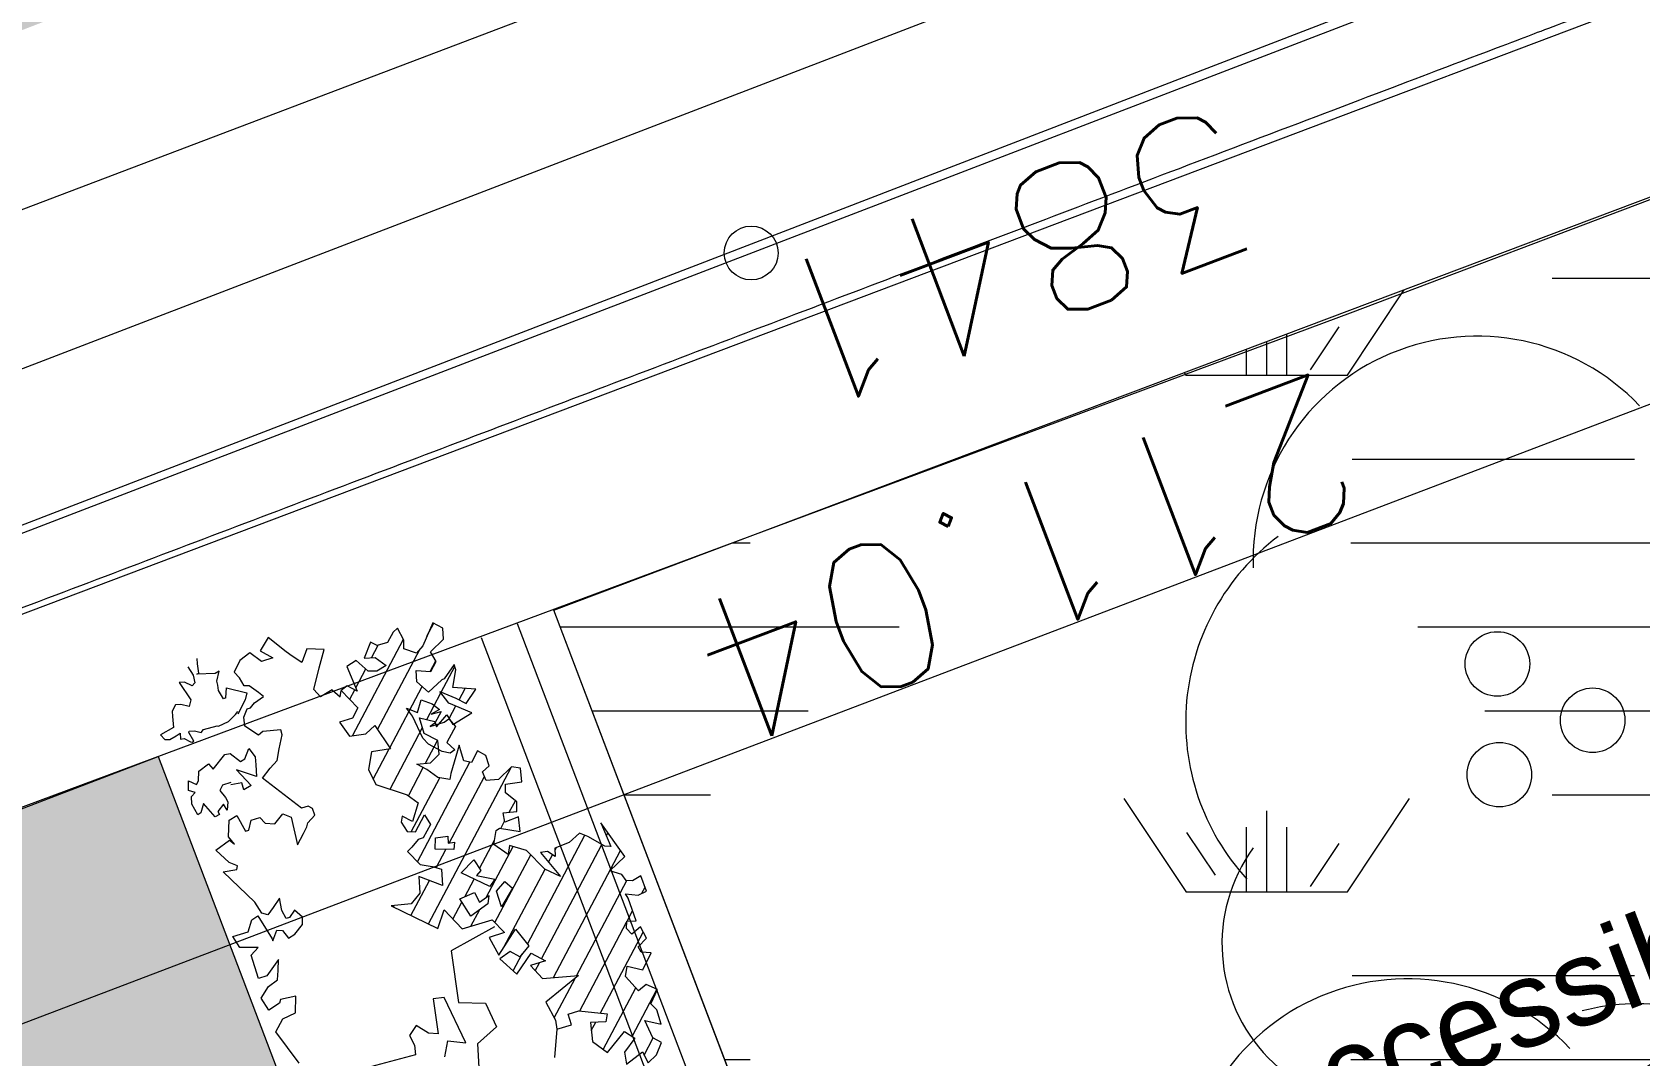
# Model space of a CAD drawing. Header units: metres. Extents: x 1838950 to 1842843, y 5171318 to 5174224.
# Drawn here: x 1841105.363 to 1841109.098, y 5171594.151 to 5171596.529 of the extents above; entities that cross this region are included whole.
import ezdxf

# ---------------------------------------------------------------- set-up
doc = ezdxf.new("R2010")
doc.units = ezdxf.units.M
doc.header["$LTSCALE"] = 0.0254
doc.header["$PDMODE"] = 1
doc.header["$PDSIZE"] = -2
doc.layers.get('0').update_dxf_attribs({"lineweight": 18})
for name, color, linetype, lineweight, true_color in [('CAB_SSL', 7, 'Continuous', 18, 0x800000), ('EDF_SSL', 1, 'Continuous', 18, 0xff0000), ('GAZ_SSL', 7, 'Continuous', 18, 0xff6600), ('SA - arbuste', 7, 'Continuous', 18, 0x008000), ('SA - couvre sol 3', 7, 'Continuous', 18, 0x99cc00), ('SA - gazon', 7, 'Continuous', 18, 0xccffcc), ('SA - haie séparative', 7, 'Continuous', 18, 0x008000), ('SA - Limite terrain', 1, 'Continuous', 18, 0xff0000), ('SA - trame couvre sol 3', 7, 'Continuous', 18, 0xff6600), ('SA - trame gazon', 4, 'Continuous', 18, 0x00ffff)]:
    doc.layers.add(name, color=color, linetype=linetype, lineweight=lineweight, true_color=true_color)
for name, color, linetype, lineweight in [('Fond topo - CLO_LEG', 8, 'Continuous', 18), ('Fond topo - CLO_MUR', 8, 'Continuous', 18), ('Fond topo - N', 8, 'Continuous', 15), ('Fond topo - P', 8, 'Continuous', 50), ('Fond topo - VOI_NOM', 8, 'Continuous', 18), ('Fond topo - Z_500', 8, 'Continuous', 9), ('Général', 7, 'Continuous', 5), ('SA - Bâtiment AB', 7, 'Continuous', 18)]:
    doc.layers.add(name, color=color, linetype=linetype, lineweight=lineweight)
doc.styles.add('Arial', font='arial.ttf')
doc.styles.add('Simplex', font='simplex_.ttf')

# ---------------------------------------------------------------- blocks, each defined once
blk = doc.blocks.new('CLOLEG-4')
blk.add_circle((0, 0), 0.0625)
blk = doc.blocks.new('PTOPO-4')
at = {"color": 7, "linetype": 'Continuous', "lineweight": 5, "transparency": 33554687}
blk.add_point((0, 0), dxfattribs=at)
at = {"layer": 'Général', "color": 0, "flags": 1}
for tag in ['MAT', 'ALT']:
    blk.add_attdef(tag, (0, 0), '', height=0.00018, dxfattribs=at)

msp = doc.modelspace()

# ---------------------------------------------------------------- hatches: boundary and pattern name
at = {"layer": 'SA - couvre sol 3', "linetype": 'Continuous', "lineweight": 18, "true_color": 0x99cc00}
h = msp.add_hatch(dxfattribs=at)
h.set_pattern_fill('PELOUSE6_1', color=62, style=0, pattern_type=2)
h.set_pattern_definition([(0, (1841064.8429, 5171569.3313), (0, 1.2), [0.375, -2.025]), (90, (1841064.9835, 5171569.3313), (-2.4, 1e-16), [0.15, -1.05]), (90, (1841065.0773, 5171569.3313), (-2.4, 1e-16), [0.15, -1.05]), (90, (1841065.0304, 5171569.3313), (-2.4, 1e-16), [0.1875, -1.0125]), (123.69, (1841064.93666, 5171569.33125), (-2.4, 2.4), [0.12, -4.20746]), (56.31, (1841065.12416, 5171569.33125), (8e-11, 1.2), [0.12, -4.20746]), (56.31, (1841065.2179, 5171569.33125), (8e-11, 1.2), [0.26, -4.06666]), (123.69, (1841064.8429, 5171569.33125), (-2.4, 2.4), [0.26, -4.06666]), (0, (1841065.6936, 5171569.5563), (0, 1.2), [0.444246, -1.955755]), (0, (1841065.5369, 5171569.7513), (0, 1.2), [0.8281, -1.5719]), (0, (1841065.5722, 5171569.7513), (0, 1.2), [0.430743, -1.969257]), (0, (1841065.3818, 5171569.9463), (0, 1.2), [1.1948, -1.2052]), (0, (1841065.4239, 5171569.9463), (0, 1.2), [0.294787, -2.105213]), (0, (1841065.226, 5171570.1413), (0, 1.2), [1.00461, -1.39539]), (0, (1841065.2288, 5171570.3363), (0, 1.2), [0.6557, -1.744303])])
h.paths.add_polyline_path([(1841108.4097, 5171590.3642), (1841106.5753, 5171595.1863), (1841109.1956, 5171596.1732), (1841111.0267, 5171591.3597)])
at = {"layer": 'SA - gazon', "linetype": 'Continuous', "lineweight": 0, "true_color": 0xccffcc}
msp.add_hatch(color=254, dxfattribs=at).paths.add_polyline_path([(1841101.6403, 5171593.3091), (1841105.6561, 5171594.8466), (1841106.9604, 5171591.4177), (1841103.8293, 5171590.2266), (1841103.8044, 5171590.2921), (1841102.9165, 5171589.9543)])

# ---------------------------------------------------------------- linework, layer by layer
at = {"layer": 'CAB_SSL', "flags": 128}
msp.add_lwpolyline([(1841060.9949, 5171587.6976), (1841082.4969, 5171586.5813), (1841110.7438, 5171597.4671), (1841139.3067, 5171608.3653), (1841156.5564, 5171636.0724)], dxfattribs=at)
at = {"layer": 'EDF_SSL', "color": 5, "linetype": 'Continuous', "true_color": 0x0000ff, "flags": 128}
msp.add_lwpolyline([(1841075.8194, 5171533.9513), (1841075.0876, 5171546.1061), (1841082.4969, 5171586.5813), (1841083.1151, 5171587.2074), (1841110.0056, 5171597.5401), (1841110.6261, 5171597.4218), (1841110.9561, 5171597.8625), (1841138.6555, 5171608.4059), (1841139.3067, 5171608.3653), (1841139.2779, 5171608.9774), (1841156.0273, 5171635.9531), (1841156.5564, 5171636.0724), (1841173.8373, 5171650.2827), (1841174.0536, 5171651.6533), (1841189.66, 5171663.9007), (1841190.3024, 5171663.955), (1841190.4787, 5171664.4674), (1841206.0707, 5171676.4661), (1841207.1289, 5171676.4525)], dxfattribs=at)
at = {"layer": 'Fond topo - CLO_LEG'}
msp.add_line((1841110.2403, 5171597.2475), (1841082.763, 5171586.6926), dxfattribs=at)
at = {"layer": 'Fond topo - CLO_MUR', "flags": 128}
for points in [[(1841086.724, 5171587.5028), (1841093.1789, 5171590.083), (1841098.5546, 5171592.1229), (1841104.6605, 5171594.4763), (1841108.4265, 5171595.8773), (1841116.3689, 5171598.8799), (1841132.5119, 5171605.0463)], [(1841125.8186, 5171602.9079), (1841118.572, 5171600.1773), (1841113.5409, 5171598.2729), (1841103.7609, 5171594.581), (1841095.3113, 5171591.3455), (1841086.5766, 5171587.8949)]]:
    msp.add_lwpolyline(points, dxfattribs=at)
at = {"layer": 'GAZ_SSL', "linetype": 'Continuous', "flags": 128}
msp.add_lwpolyline([(1841065.0239, 5171580.8175), (1841138.1374, 5171608.564), (1841159.3502, 5171616.1453), (1841159.9143, 5171616.4091), (1841160.1452, 5171622.136), (1841159.1021, 5171639.5428), (1841164.1527, 5171643.4406), (1841164.469, 5171645.228), (1841200.8391, 5171674.0736), (1841202.6029, 5171674.3302), (1841210.1066, 5171680.1959), (1841214.8364, 5171683.783), (1841216.9159, 5171683.6457), (1841221.9617, 5171674.9673), (1841234.0937, 5171656.3456), (1841238.8694, 5171656.6192), (1841240.5856, 5171654.2065), (1841247.1296, 5171658.6682), (1841254.3006, 5171661.4733)], dxfattribs=at)
at = {"layer": 'SA - arbuste', "color": 18, "true_color": 0x4c0000}
for centre in [(1841108.7676, 5171595.0614), (1841108.9888, 5171594.9306), (1841108.7721, 5171594.8042)]:
    msp.add_circle(centre, 0.075, dxfattribs=at)
at = {"layer": 'SA - arbuste'}
for centre, radius, start, end in [((1841108.7207, 5171595.3018), 0.5209, 43.6285, 181.8458), ((1841108.5831, 5171594.9266), 0.5398, 127.0485, 222.5557), ((1841108.7469, 5171594.7032), 0.6841, 261.7613, 1.4674), ((1841108.5067, 5171594.4111), 0.3791, 143.9933, 304.4757), ((1841108.5588, 5171593.8091), 0.5209, 43.6285, 181.8458), ((1841109.0897, 5171593.8006), 0.4716, 353.7079, 105.3583)]:
    msp.add_arc(centre, radius, start, end, dxfattribs=at)
at = {"layer": 'SA - Bâtiment AB'}
for p, q in [((1841108.5875, 5171589.8969), (1841106.5753, 5171595.1863)), ((1841108.4192, 5171589.8329), (1841106.407, 5171595.1224))]:
    msp.add_line(p, q, dxfattribs=at)
at = {"layer": 'SA - Bâtiment AB', "lineweight": 9}
msp.add_line((1841108.5033, 5171589.8649), (1841106.4912, 5171595.1544), dxfattribs=at)
at = {"layer": 'SA - Bâtiment AB', "linetype": 'Continuous', "lineweight": 9, "flags": 128}
msp.add_lwpolyline([(1841151.843, 5171606.3516), (1841149.9938, 5171611.2128), (1841086.8166, 5171587.1796)], dxfattribs=at)
at = {"layer": 'SA - haie séparative'}
for p, q in [((1841106.2805, 5171595.1262), (1841106.2962, 5171595.1558)), ((1841106.2805, 5171595.1262), (1841106.2962, 5171595.1558)), ((1841105.9113, 5171595.1228), (1841105.8927, 5171595.0916)), ((1841105.9536, 5171595.0897), (1841105.9113, 5171595.1228)), ((1841106.1073, 5171594.8947), (1841106.2258, 5171595.1191)), ((1841106.1073, 5171594.8947), (1841106.2258, 5171595.1191)), ((1841106.152, 5171595.0758), (1841106.1673, 5171595.1048)), ((1841106.152, 5171595.0758), (1841106.1673, 5171595.1048)), ((1841105.7474, 5171595.0614), (1841105.7468, 5171595.0737)), ((1841105.7504, 5171595.0402), (1841105.7474, 5171595.0614)), ((1841105.8458, 5171595.0696), (1841105.8326, 5171595.042)), ((1841105.8687, 5171595.087), (1841105.8458, 5171595.0696)), ((1841105.8964, 5171595.0673), (1841105.8687, 5171595.087)), ((1841105.8927, 5171595.0916), (1841105.9222, 5171595.0753)), ((1841105.9222, 5171595.0753), (1841105.8964, 5171595.0673)), ((1841105.9671, 5171595.0797), (1841105.9536, 5171595.0897)), ((1841105.9895, 5171595.065), (1841105.9671, 5171595.0797)), ((1841106.0014, 5171595.0969), (1841105.9895, 5171595.065)), ((1841106.0415, 5171595.0951), (1841106.0014, 5171595.0969)), ((1841106.0303, 5171595.0521), (1841106.0415, 5171595.0951)), ((1841106.1657, 5171594.9088), (1841106.2647, 5171595.0963)), ((1841106.1657, 5171594.9088), (1841106.2647, 5171595.0963)), ((1841106.2878, 5171595.0436), (1841106.301, 5171595.0685)), ((1841106.2878, 5171595.0436), (1841106.301, 5171595.0685)), ((1841105.7253, 5171595.055), (1841105.7371, 5171595.0353)), ((1841105.7371, 5171595.0353), (1841105.7409, 5171595.0175)), ((1841105.746, 5171595.0376), (1841105.7504, 5171595.0402)), ((1841105.7882, 5171595.039), (1841105.746, 5171595.0376)), ((1841105.798, 5171595.0449), (1841105.7882, 5171595.039)), ((1841105.7921, 5171595.0213), (1841105.798, 5171595.0449)), ((1841105.8451, 5171595.0289), (1841105.8326, 5171595.042)), ((1841105.8555, 5171595.0104), (1841105.8451, 5171595.0289)), ((1841106.0175, 5171595.0019), (1841106.0303, 5171595.0521)), ((1841106.1152, 5171595.0061), (1841106.1382, 5171595.0497)), ((1841106.1152, 5171595.0061), (1841106.1382, 5171595.0497)), ((1841106.3135, 5171594.9958), (1841106.345, 5171595.0555)), ((1841106.3135, 5171594.9958), (1841106.345, 5171595.0555)), ((1841105.7171, 5171595.0189), (1841105.7049, 5171595.0183)), ((1841105.7049, 5171595.0183), (1841105.7318, 5171594.978)), ((1841105.7354, 5171595.0106), (1841105.7171, 5171595.0189)), ((1841105.7409, 5171595.0175), (1841105.7354, 5171595.0106)), ((1841105.7944, 5171595.0123), (1841105.7921, 5171595.0213)), ((1841105.7959, 5171594.9999), (1841105.7944, 5171595.0123)), ((1841105.8076, 5171594.9802), (1841105.7959, 5171594.9999)), ((1841105.8129, 5171594.9825), (1841105.8152, 5171595.0061)), ((1841105.8152, 5171595.0061), (1841105.8623, 5171594.9942)), ((1841105.8678, 5171595.0104), (1841105.8555, 5171595.0104)), ((1841105.8623, 5171594.9942), (1841105.8583, 5171594.9784)), ((1841105.8894, 5171594.9954), (1841105.8678, 5171595.0104)), ((1841105.9009, 5171594.9857), (1841105.8894, 5171594.9954)), ((1841106.0331, 5171594.9851), (1841106.0175, 5171595.0019)), ((1841106.0602, 5171595.001), (1841106.0331, 5171594.9851)), ((1841106.0602, 5171595.001), (1841106.0792, 5171594.9852)), ((1841106.0792, 5171594.9852), (1841106.0813, 5171594.9999)), ((1841106.101, 5171594.9793), (1841106.1127, 5171595.0013)), ((1841106.101, 5171594.9793), (1841106.1127, 5171595.0013)), ((1841106.1943, 5171594.8666), (1841106.2695, 5171595.009)), ((1841106.1943, 5171594.8666), (1841106.2695, 5171595.009)), ((1841106.2799, 5171594.9322), (1841106.3126, 5171594.9942)), ((1841106.2799, 5171594.9322), (1841106.3126, 5171594.9942)), ((1841106.3553, 5171594.9784), (1841106.3692, 5171595.0047)), ((1841106.3553, 5171594.9784), (1841106.3692, 5171595.0047)), ((1841105.6964, 5171594.9666), (1841105.6889, 5171594.9518)), ((1841105.6889, 5171594.9518), (1841105.6895, 5171594.9395)), ((1841105.7086, 5171594.9672), (1841105.6964, 5171594.9666)), ((1841105.7278, 5171594.9623), (1841105.7086, 5171594.9672)), ((1841105.7318, 5171594.978), (1841105.7278, 5171594.9623)), ((1841105.8129, 5171594.9825), (1841105.8076, 5171594.9802)), ((1841105.8357, 5171594.9442), (1841105.8412, 5171594.9512)), ((1841105.8583, 5171594.9784), (1841105.8414, 5171594.9446)), ((1841105.8554, 5171594.9377), (1841105.8626, 5171594.9569)), ((1841105.8626, 5171594.9569), (1841105.8704, 5171594.9593)), ((1841105.8704, 5171594.9593), (1841105.88, 5171594.9708)), ((1841105.88, 5171594.9708), (1841105.9009, 5171594.9857)), ((1841106.2327, 5171594.9584), (1841106.2584, 5171594.9484)), ((1841106.2468, 5171594.9401), (1841106.2327, 5171594.9584)), ((1841106.2584, 5171594.9484), (1841106.2671, 5171594.9784)), ((1841106.2671, 5171594.9784), (1841106.2928, 5171594.9684)), ((1841106.3099, 5171594.9558), (1841106.2905, 5171594.9451)), ((1841106.2905, 5171594.9451), (1841106.3132, 5171594.9512)), ((1841106.2928, 5171594.9684), (1841106.3099, 5171594.9558)), ((1841106.3132, 5171594.9512), (1841106.2989, 5171594.9241)), ((1841106.3321, 5171594.9345), (1841106.3476, 5171594.9638)), ((1841106.3321, 5171594.9345), (1841106.3476, 5171594.9638)), ((1841105.6914, 5171594.914), (1841105.6618, 5171594.8964)), ((1841105.6895, 5171594.9395), (1841105.6914, 5171594.914)), ((1841105.7617, 5171594.9091), (1841105.7928, 5171594.918)), ((1841105.7928, 5171594.918), (1841105.7963, 5171594.9171)), ((1841105.7963, 5171594.9171), (1841105.8195, 5171594.9279)), ((1841105.8195, 5171594.9279), (1841105.8357, 5171594.9442)), ((1841105.8572, 5171594.9166), (1841105.8554, 5171594.9377)), ((1841105.8889, 5171594.8962), (1841105.8572, 5171594.9166)), ((1841106.1947, 5171594.7708), (1841106.2701, 5171594.9135)), ((1841106.1947, 5171594.7708), (1841106.2701, 5171594.9135)), ((1841106.2711, 5171594.8891), (1841106.2468, 5171594.9401)), ((1841106.2882, 5171594.9161), (1841106.3209, 5171594.9262)), ((1841106.2989, 5171594.9241), (1841106.2882, 5171594.9161)), ((1841106.3209, 5171594.9262), (1841106.3316, 5171594.9342)), ((1841106.3316, 5171594.9342), (1841106.3466, 5171594.9162)), ((1841106.3466, 5171594.9162), (1841106.3323, 5171594.8892)), ((1841105.6618, 5171594.8964), (1841105.6712, 5171594.8856)), ((1841105.6712, 5171594.8856), (1841105.6834, 5171594.8862)), ((1841105.6834, 5171594.8862), (1841105.6977, 5171594.8947)), ((1841105.6977, 5171594.8947), (1841105.7075, 5171594.9006)), ((1841105.7075, 5171594.9006), (1841105.7077, 5171594.8866)), ((1841105.7077, 5171594.8866), (1841105.7164, 5171594.8881)), ((1841105.7164, 5171594.8881), (1841105.7312, 5171594.8806)), ((1841105.7274, 5171594.902), (1841105.7283, 5171594.9055)), ((1841105.7391, 5171594.8823), (1841105.7274, 5171594.902)), ((1841105.7283, 5171594.9055), (1841105.7405, 5171594.9061)), ((1841105.7312, 5171594.8806), (1841105.7347, 5171594.8797)), ((1841105.7347, 5171594.8797), (1841105.7391, 5171594.8823)), ((1841105.7405, 5171594.9061), (1841105.7562, 5171594.9021)), ((1841105.7562, 5171594.9021), (1841105.7617, 5171594.9091)), ((1841105.8996, 5171594.9043), (1841105.8889, 5171594.8962)), ((1841105.9407, 5171594.9085), (1841105.8996, 5171594.9043)), ((1841105.9375, 5171594.8641), (1841105.9445, 5171594.8964)), ((1841105.9445, 5171594.8964), (1841105.9407, 5171594.9085)), ((1841106.2839, 5171594.8752), (1841106.2711, 5171594.8891)), ((1841106.2774, 5171594.8309), (1841106.3053, 5171594.8838)), ((1841106.2774, 5171594.8309), (1841106.3053, 5171594.8838)), ((1841106.3157, 5171594.8577), (1841106.2839, 5171594.8752)), ((1841106.3323, 5171594.8892), (1841106.327, 5171594.8791)), ((1841106.327, 5171594.8791), (1841106.3454, 5171594.8621)), ((1841105.7838, 5171594.8171), (1841105.8112, 5171594.8511)), ((1841105.8112, 5171594.8511), (1841105.8232, 5171594.8537)), ((1841105.8232, 5171594.8537), (1841105.8471, 5171594.8351)), ((1841105.8471, 5171594.8351), (1841105.8573, 5171594.8409)), ((1841105.8573, 5171594.8409), (1841105.8666, 5171594.8647)), ((1841105.8666, 5171594.8647), (1841105.8817, 5171594.8453)), ((1841105.8817, 5171594.8453), (1841105.8826, 5171594.8272)), ((1841105.9165, 5171594.819), (1841105.9326, 5171594.8371)), ((1841105.9326, 5171594.8371), (1841105.9375, 5171594.8641)), ((1841106.1558, 5171594.7937), (1841106.1931, 5171594.8642)), ((1841106.1558, 5171594.7937), (1841106.1931, 5171594.8642)), ((1841106.3347, 5171594.8541), (1841106.3157, 5171594.8577)), ((1841106.3454, 5171594.8621), (1841106.3347, 5171594.8541)), ((1841105.7497, 5171594.7896), (1841105.7502, 5171594.8126)), ((1841105.7502, 5171594.8126), (1841105.7728, 5171594.8295)), ((1841105.7728, 5171594.8295), (1841105.7838, 5171594.8171)), ((1841105.8384, 5171594.8157), (1841105.8724, 5171594.7791)), ((1841105.8843, 5171594.8002), (1841105.8384, 5171594.8157)), ((1841105.8826, 5171594.8272), (1841105.8843, 5171594.8002)), ((1841105.8981, 5171594.7963), (1841105.9165, 5171594.819)), ((1841106.2375, 5171594.7554), (1841106.272, 5171594.8207)), ((1841106.2375, 5171594.7554), (1841106.272, 5171594.8207)), ((1841106.2583, 5171594.602), (1841106.3804, 5171594.833)), ((1841106.2583, 5171594.602), (1841106.3804, 5171594.833)), ((1841106.2839, 5171594.4576), (1841106.4759, 5171594.8211)), ((1841106.2839, 5171594.4576), (1841106.4759, 5171594.8211)), ((1841106.3321, 5171594.6453), (1841106.414, 5171594.8003)), ((1841106.3321, 5171594.6453), (1841106.414, 5171594.8003)), ((1841105.7262, 5171594.7671), (1841105.7267, 5171594.7901)), ((1841105.7422, 5171594.7626), (1841105.7262, 5171594.7671)), ((1841105.7267, 5171594.7901), (1841105.7448, 5171594.7817)), ((1841105.7337, 5171594.7537), (1841105.7422, 5171594.7626)), ((1841105.7448, 5171594.7817), (1841105.7497, 5171594.7896)), ((1841105.8058, 5171594.7799), (1841105.7996, 5171594.7671)), ((1841105.7996, 5171594.7671), (1841105.8125, 5171594.7516)), ((1841105.8249, 5171594.7864), (1841105.8058, 5171594.7799)), ((1841105.8503, 5171594.7853), (1841105.8252, 5171594.7804)), ((1841105.8552, 5171594.7694), (1841105.8503, 5171594.7853)), ((1841105.8724, 5171594.7791), (1841105.8552, 5171594.7694)), ((1841105.9894, 5171594.7265), (1841105.8981, 5171594.7963)), ((1841106.2442, 5171594.6718), (1841106.3104, 5171594.797)), ((1841106.2442, 5171594.6718), (1841106.3104, 5171594.797)), ((1841105.7346, 5171594.7356), (1841105.7337, 5171594.7537)), ((1841105.7483, 5171594.7113), (1841105.7346, 5171594.7356)), ((1841105.7584, 5171594.7263), (1841105.7554, 5171594.7153)), ((1841105.7615, 5171594.7374), (1841105.7584, 5171594.7263)), ((1841105.7885, 5171594.706), (1841105.7615, 5171594.7374)), ((1841105.808, 5171594.7356), (1841105.7947, 5171594.7188)), ((1841105.816, 5171594.7215), (1841105.808, 5171594.7356)), ((1841105.8125, 5171594.7516), (1841105.8182, 5171594.7414)), ((1841105.8182, 5171594.7414), (1841105.816, 5171594.7215)), ((1841106.0049, 5171594.7313), (1841105.9894, 5171594.7265)), ((1841106.015, 5171594.7259), (1841106.0049, 5171594.7313)), ((1841106.0198, 5171594.7104), (1841106.015, 5171594.7259)), ((1841106.4718, 5171594.7169), (1841106.486, 5171594.7438)), ((1841106.4718, 5171594.7169), (1841106.486, 5171594.7438)), ((1841105.7554, 5171594.7153), (1841105.7483, 5171594.7113)), ((1841105.7987, 5171594.7118), (1841105.7885, 5171594.706)), ((1841105.7947, 5171594.7188), (1841105.7987, 5171594.7118)), ((1841105.8195, 5171594.6599), (1841105.8207, 5171594.6989)), ((1841105.8207, 5171594.6989), (1841105.8391, 5171594.7093)), ((1841105.8391, 5171594.7093), (1841105.8589, 5171594.673)), ((1841105.8666, 5171594.6754), (1841105.8725, 5171594.6989)), ((1841105.8725, 5171594.6989), (1841105.8923, 5171594.705)), ((1841105.8923, 5171594.705), (1841105.9049, 5171594.6919)), ((1841105.9049, 5171594.6919), (1841105.927, 5171594.6903)), ((1841105.927, 5171594.6903), (1841105.9455, 5171594.7129)), ((1841105.9455, 5171594.7129), (1841105.9647, 5171594.7057)), ((1841105.9647, 5171594.7057), (1841105.9798, 5171594.6415)), ((1841106.0018, 5171594.6832), (1841106.0037, 5171594.6922)), ((1841106.0037, 5171594.6922), (1841106.0198, 5171594.7104)), ((1841106.4519, 5171594.6793), (1841106.4609, 5171594.6963)), ((1841106.4519, 5171594.6793), (1841106.4609, 5171594.6963)), ((1841105.7904, 5171594.6292), (1841105.8219, 5171594.6521)), ((1841105.8334, 5171594.6425), (1841105.8195, 5171594.6599)), ((1841105.8219, 5171594.6521), (1841105.8334, 5171594.6425)), ((1841105.8589, 5171594.673), (1841105.8666, 5171594.6754)), ((1841105.9798, 5171594.6415), (1841105.9935, 5171594.6674)), ((1841105.9935, 5171594.6674), (1841106.0018, 5171594.6832)), ((1841106.4027, 5171594.586), (1841106.4377, 5171594.6522)), ((1841106.4027, 5171594.586), (1841106.4377, 5171594.6522)), ((1841106.5139, 5171594.4108), (1841106.6473, 5171594.6634)), ((1841106.5139, 5171594.4108), (1841106.6473, 5171594.6634)), ((1841106.6974, 5171594.6619), (1841106.7011, 5171594.6689)), ((1841106.6974, 5171594.6619), (1841106.7011, 5171594.6689)), ((1841105.821, 5171594.6), (1841105.7904, 5171594.6292)), ((1841106.3019, 5171594.5881), (1841106.3244, 5171594.6307)), ((1841106.3019, 5171594.5881), (1841106.3244, 5171594.6307)), ((1841106.4182, 5171594.5189), (1841106.4808, 5171594.6375)), ((1841106.4182, 5171594.5189), (1841106.4808, 5171594.6375)), ((1841106.4384, 5171594.4608), (1841106.5217, 5171594.6184)), ((1841106.4384, 5171594.4608), (1841106.5217, 5171594.6184)), ((1841106.5468, 5171594.3766), (1841106.687, 5171594.6421)), ((1841106.5468, 5171594.3766), (1841106.687, 5171594.6421)), ((1841106.5633, 5171594.6009), (1841106.5724, 5171594.6181)), ((1841106.5633, 5171594.6009), (1841106.5724, 5171594.6181)), ((1841106.5746, 5171594.3329), (1841106.7305, 5171594.6281)), ((1841106.5746, 5171594.3329), (1841106.7305, 5171594.6281)), ((1841106.5781, 5171594.6288), (1841106.5815, 5171594.6353)), ((1841106.5781, 5171594.6288), (1841106.5815, 5171594.6353)), ((1841105.8069, 5171594.5787), (1841105.8392, 5171594.5839)), ((1841105.8805, 5171594.5081), (1841105.8069, 5171594.5787)), ((1841105.8403, 5171594.5927), (1841105.821, 5171594.6)), ((1841105.8392, 5171594.5839), (1841105.8403, 5171594.5927)), ((1841106.4585, 5171594.4024), (1841106.5549, 5171594.5849)), ((1841106.4585, 5171594.4024), (1841106.5549, 5171594.5849)), ((1841106.2433, 5171594.4771), (1841106.2861, 5171594.5581)), ((1841106.2433, 5171594.4771), (1841106.2861, 5171594.5581)), ((1841106.3682, 5171594.5206), (1841106.39, 5171594.5619)), ((1841106.3682, 5171594.5206), (1841106.39, 5171594.5619)), ((1841106.6279, 5171594.3374), (1841106.7447, 5171594.5586)), ((1841106.6279, 5171594.3374), (1841106.7447, 5171594.5586)), ((1841106.7799, 5171594.5287), (1841106.7873, 5171594.5428)), ((1841106.7799, 5171594.5287), (1841106.7873, 5171594.5428)), ((1841105.8968, 5171594.4829), (1841105.8805, 5171594.5081)), ((1841105.938, 5171594.5173), (1841105.923, 5171594.4957)), ((1841105.9431, 5171594.4887), (1841105.938, 5171594.5173)), ((1841106.3408, 5171594.4689), (1841106.3617, 5171594.5085)), ((1841106.3408, 5171594.4689), (1841106.3617, 5171594.5085)), ((1841105.865, 5171594.4392), (1841105.8734, 5171594.4672)), ((1841105.8734, 5171594.4672), (1841105.8875, 5171594.4763)), ((1841105.8875, 5171594.4763), (1841105.9211, 5171594.4226)), ((1841105.9112, 5171594.4789), (1841105.8968, 5171594.4829)), ((1841105.923, 5171594.4957), (1841105.9112, 5171594.4789)), ((1841105.9535, 5171594.4703), (1841105.9431, 5171594.4887)), ((1841105.9612, 5171594.4727), (1841105.9535, 5171594.4703)), ((1841105.973, 5171594.4895), (1841105.9612, 5171594.4727)), ((1841105.9912, 5171594.4734), (1841105.973, 5171594.4895)), ((1841105.9916, 5171594.4566), (1841105.9912, 5171594.4734)), ((1841106.2027, 5171594.4967), (1841106.2045, 5171594.5001)), ((1841106.2027, 5171594.4967), (1841106.2045, 5171594.5001)), ((1841106.3828, 5171594.452), (1841106.4034, 5171594.4909)), ((1841106.3828, 5171594.452), (1841106.4034, 5171594.4909)), ((1841106.7456, 5171594.4638), (1841106.7584, 5171594.4881)), ((1841106.7456, 5171594.4638), (1841106.7584, 5171594.4881)), ((1841105.8298, 5171594.4283), (1841105.865, 5171594.4392)), ((1841105.846, 5171594.4031), (1841105.8298, 5171594.4283)), ((1841105.9224, 5171594.4183), (1841105.9318, 5171594.4428)), ((1841105.9318, 5171594.4428), (1841105.9452, 5171594.4423)), ((1841105.9452, 5171594.4423), (1841105.959, 5171594.4248)), ((1841105.959, 5171594.4248), (1841105.9732, 5171594.4339)), ((1841105.9732, 5171594.4339), (1841105.9916, 5171594.4566)), ((1841106.4377, 5171594.4508), (1841106.3366, 5171594.395)), ((1841106.6357, 5171594.2557), (1841106.7445, 5171594.4617)), ((1841106.6357, 5171594.2557), (1841106.7445, 5171594.4617)), ((1841106.684, 5171594.2507), (1841106.7832, 5171594.4386)), ((1841106.684, 5171594.2507), (1841106.7832, 5171594.4386)), ((1841105.8885, 5171594.4031), (1841105.846, 5171594.4031)), ((1841105.8724, 5171594.3849), (1841105.8885, 5171594.4031)), ((1841105.9211, 5171594.4226), (1841105.9224, 5171594.4183)), ((1841106.3366, 5171594.395), (1841106.3538, 5171594.275)), ((1841105.8891, 5171594.3307), (1841105.8724, 5171594.3849)), ((1841105.9357, 5171594.3752), (1841105.9089, 5171594.3368)), ((1841105.9351, 5171594.3496), (1841105.9357, 5171594.3752)), ((1841106.4809, 5171594.3484), (1841106.5019, 5171594.388)), ((1841106.4809, 5171594.3484), (1841106.5019, 5171594.388)), ((1841106.5321, 5171594.3488), (1841106.5418, 5171594.3672)), ((1841106.5321, 5171594.3488), (1841106.5418, 5171594.3672)), ((1841105.9089, 5171594.3368), (1841105.8891, 5171594.3307)), ((1841105.9126, 5171594.3125), (1841105.9335, 5171594.3274)), ((1841105.9335, 5171594.3274), (1841105.9351, 5171594.3496)), ((1841106.5761, 5171594.2393), (1841106.6247, 5171594.3312)), ((1841106.5761, 5171594.2393), (1841106.6247, 5171594.3312)), ((1841105.8955, 5171594.2855), (1841105.9126, 5171594.3125)), ((1841105.9128, 5171594.2569), (1841105.8955, 5171594.2855)), ((1841105.9399, 5171594.2822), (1841105.938, 5171594.2732)), ((1841105.9762, 5171594.2897), (1841105.9399, 5171594.2822)), ((1841105.9751, 5171594.2507), (1841105.9762, 5171594.2897)), ((1841106.3204, 5171594.2866), (1841106.2949, 5171594.2834)), ((1841106.2949, 5171594.2834), (1841106.3068, 5171594.2023)), ((1841106.3707, 5171594.1815), (1841106.3204, 5171594.2866)), ((1841106.6902, 5171594.166), (1841106.7658, 5171594.3091)), ((1841106.6902, 5171594.166), (1841106.7658, 5171594.3091)), ((1841106.7572, 5171594.1964), (1841106.8148, 5171594.3055)), ((1841106.7572, 5171594.1964), (1841106.8148, 5171594.3055)), ((1841105.938, 5171594.2732), (1841105.9128, 5171594.2569)), ((1841105.9454, 5171594.2368), (1841105.9751, 5171594.2507)), ((1841106.3538, 5171594.275), (1841106.4167, 5171594.2733)), ((1841106.4167, 5171594.2733), (1841106.4423, 5171594.2183)), ((1841105.9291, 5171594.2073), (1841105.9454, 5171594.2368)), ((1841105.9836, 5171594.1345), (1841105.9291, 5171594.2073)), ((1841106.2557, 5171594.2214), (1841106.24, 5171594.1986)), ((1841106.2838, 5171594.2036), (1841106.2557, 5171594.2214)), ((1841106.3068, 5171594.2023), (1841106.2838, 5171594.2036)), ((1841106.4423, 5171594.2183), (1841106.3981, 5171594.1788)), ((1841106.5826, 5171594.2129), (1841106.5765, 5171594.147)), ((1841106.6624, 5171594.2099), (1841106.6726, 5171594.2291)), ((1841106.6624, 5171594.2099), (1841106.6726, 5171594.2291)), ((1841106.8232, 5171594.225), (1841106.8243, 5171594.227)), ((1841106.8232, 5171594.225), (1841106.8243, 5171594.227)), ((1841106.24, 5171594.1986), (1841106.2518, 5171594.1759)), ((1841106.2518, 5171594.1759), (1841106.2539, 5171594.1539)), ((1841106.3224, 5171594.1486), (1841106.3287, 5171594.1864)), ((1841106.3287, 5171594.1864), (1841106.3707, 5171594.1815)), ((1841106.3981, 5171594.1788), (1841106.402, 5171594.1103)), ((1841106.7853, 5171594.1531), (1841106.8062, 5171594.1928)), ((1841106.7853, 5171594.1531), (1841106.8062, 5171594.1928)), ((1841106.2539, 5171594.1539), (1841106.1381, 5171594.1228))]:
    msp.add_line(p, q, dxfattribs=at)
at = {"layer": 'SA - haie séparative', "flags": 128}
for points in [[(1841106.5826, 5171594.2129), (1841106.6161, 5171594.2233), (1841106.6084, 5171594.2483), (1841106.6334, 5171594.256), (1841106.6996, 5171594.2491), (1841106.6961, 5171594.2301), (1841106.6607, 5171594.2286), (1841106.6648, 5171594.1846), (1841106.7002, 5171594.1587), (1841106.7397, 5171594.2077), (1841106.7633, 5171594.1924), (1841106.7395, 5171594.1596), (1841106.7443, 5171594.1318), (1841106.7817, 5171594.1603), (1841106.7942, 5171594.135), (1841106.814, 5171594.1534), (1841106.8258, 5171594.1824), (1841106.8055, 5171594.1931), (1841106.7866, 5171594.2331), (1841106.825, 5171594.2246), (1841106.8146, 5171594.2582), (1841106.801, 5171594.2719), (1841106.8162, 5171594.3049), (1841106.79, 5171594.3166), (1841106.7717, 5171594.3025), (1841106.7417, 5171594.3356), (1841106.7457, 5171594.3594), (1841106.7822, 5171594.3509), (1841106.8011, 5171594.3907), (1841106.778, 5171594.3921), (1841106.7714, 5171594.4042), (1841106.7907, 5171594.4243), (1841106.7768, 5171594.4511), (1841106.7567, 5171594.4336), (1841106.7442, 5171594.4467), (1841106.7446, 5171594.4638), (1841106.7668, 5171594.465), (1841106.7478, 5171594.5175), (1841106.742, 5171594.5271), (1841106.771, 5171594.5247), (1841106.7909, 5171594.5337), (1841106.7771, 5171594.569), (1841106.7581, 5171594.5575), (1841106.7435, 5171594.5587), (1841106.7336, 5171594.5726), (1841106.7056, 5171594.5809), (1841106.7405, 5171594.6143), (1841106.6844, 5171594.6922), (1841106.708, 5171594.6372), (1841106.6935, 5171594.6384), (1841106.6546, 5171594.6604), (1841106.6352, 5171594.6685), (1841106.6107, 5171594.6468), (1841106.578, 5171594.6339), (1841106.5784, 5171594.6142), (1841106.5607, 5171594.6257), (1841106.5444, 5171594.6235), (1841106.5908, 5171594.568), (1841106.5544, 5171594.5851), (1841106.5118, 5171594.6285), (1841106.4725, 5171594.6399), (1841106.4695, 5171594.6192), (1841106.4361, 5171594.6418), (1841106.441, 5171594.6745), (1841106.4488, 5171594.6798), (1841106.4973, 5171594.6721), (1841106.4933, 5171594.7067), (1841106.4614, 5171594.694), (1841106.4576, 5171594.7155), (1841106.4895, 5171594.7187), (1841106.4892, 5171594.7413), (1841106.4629, 5171594.7624), (1841106.4633, 5171594.7823), (1841106.5013, 5171594.7874), (1841106.4981, 5171594.8194), (1841106.4773, 5171594.8224), (1841106.4468, 5171594.7932), (1841106.4182, 5171594.791), (1841106.4093, 5171594.8109), (1841106.4247, 5171594.825), (1841106.4172, 5171594.8491), (1841106.3981, 5171594.8593), (1841106.3838, 5171594.8322), (1841106.3665, 5171594.8363), (1841106.3609, 5171594.8544), (1841106.3554, 5171594.8725), (1841106.336, 5171594.8071), (1841106.3336, 5171594.7932), (1841106.3058, 5171594.7978), (1841106.2803, 5171594.8163), (1841106.2567, 5171594.8288), (1841106.2886, 5171594.8321), (1841106.309, 5171594.8516), (1841106.3057, 5171594.8835), (1841106.2742, 5171594.9002), (1841106.263, 5171594.9363), (1841106.2987, 5171594.9276), (1841106.3025, 5171594.9155), (1841106.327, 5171594.9429), (1841106.3405, 5171594.9207), (1841106.385, 5171594.9476), (1841106.3316, 5171594.9707), (1841106.3103, 5171594.9971), (1841106.3478, 5171594.9823), (1841106.3715, 5171594.9698), (1841106.3942, 5171595.0032), (1841106.3404, 5171595.0064), (1841106.3473, 5171595.0481), (1841106.3436, 5171595.0602), (1841106.3209, 5171595.0268), (1841106.3149, 5171595.0249), (1841106.2843, 5171594.9957), (1841106.2569, 5171595.0202), (1841106.2555, 5171595.0462), (1841106.2894, 5171595.0435), (1841106.3019, 5171595.0671), (1841106.2884, 5171595.0894), (1841106.319, 5171595.1186), (1841106.3175, 5171595.1445), (1841106.2939, 5171595.157), (1841106.2708, 5171595.1037), (1841106.2564, 5171595.0861), (1841106.2267, 5171595.0967), (1841106.2272, 5171595.1166), (1841106.2118, 5171595.1449), (1841106.2017, 5171595.1352), (1841106.1892, 5171595.1115), (1841106.1651, 5171595.1041), (1841106.1493, 5171595.1124), (1841106.1345, 5171595.0748), (1841106.1605, 5171595.0762), (1841106.186, 5171595.0577), (1841106.1637, 5171595.0443), (1841106.1438, 5171595.0447), (1841106.1164, 5171595.0692), (1841106.0942, 5171595.0558), (1841106.1185, 5171594.9983), (1841106.0949, 5171595.0108), (1841106.0813, 5171594.9999), (1841106.1202, 5171594.9592), (1841106.1077, 5171594.9355), (1841106.0776, 5171594.9262), (1841106.1008, 5171594.8938), (1841106.1388, 5171594.8989), (1841106.1592, 5171594.9184), (1841106.1956, 5171594.8646), (1841106.1516, 5171594.8576), (1841106.1447, 5171594.8159), (1841106.1619, 5171594.7816), (1841106.2343, 5171594.7578), (1841106.2598, 5171594.7392), (1841106.2469, 5171594.6957), (1841106.2232, 5171594.7082), (1841106.2209, 5171594.6942), (1841106.2344, 5171594.672), (1841106.2543, 5171594.6716), (1841106.2751, 5171594.711), (1841106.2886, 5171594.6887), (1841106.2719, 5171594.6572), (1841106.2599, 5171594.6535), (1841106.2455, 5171594.6359), (1841106.2353, 5171594.6261), (1841106.2646, 5171594.5955), (1841106.2924, 5171594.5909), (1841106.3142, 5171594.5845), (1841106.3165, 5171594.5465), (1841106.2619, 5171594.5674), (1841106.2642, 5171594.5294), (1841106.2437, 5171594.5043), (1841106.1972, 5171594.4993), (1841106.3057, 5171594.447), (1841106.3206, 5171594.4903), (1841106.3627, 5171594.4458), (1841106.4324, 5171594.4673), (1841106.4605, 5171594.4373), (1841106.4252, 5171594.4264), (1841106.4474, 5171594.3852), (1841106.4863, 5171594.4453), (1841106.5171, 5171594.4067), (1841106.4966, 5171594.3815), (1841106.474, 5171594.3934), (1841106.45, 5171594.3766), (1841106.4894, 5171594.3407), (1841106.5224, 5171594.3895), (1841106.5562, 5171594.3716), (1841106.5209, 5171594.3608), (1841106.549, 5171594.3308), (1841106.6326, 5171594.3377), (1841106.5566, 5171594.2756), (1841106.5788, 5171594.2344)], [(1841106.3429, 5171594.6305), (1841106.2998, 5171594.6309), (1841106.3001, 5171594.6574), (1841106.329, 5171594.6616), (1841106.3295, 5171594.6448), (1841106.3446, 5171594.6476)], [(1841106.4382, 5171594.5615), (1841106.4264, 5171594.5446), (1841106.3601, 5171594.576), (1841106.3893, 5171594.6067), (1841106.4056, 5171594.5816), (1841106.3959, 5171594.5701)], [(1841106.4796, 5171594.5403), (1841106.4541, 5171594.4976), (1841106.4421, 5171594.5335), (1841106.4614, 5171594.5564)], [(1841106.4218, 5171594.5046), (1841106.3827, 5171594.4755), (1841106.3571, 5171594.5157), (1841106.3911, 5171594.5309), (1841106.4028, 5171594.5081), (1841106.4245, 5171594.5233)]]:
    msp.add_lwpolyline(points, close=True, dxfattribs=at)
at = {"layer": 'SA - Limite terrain'}
msp.add_open_spline([(1841077.1485, 5171583.5529), (1841078.8191, 5171584.5954), (1841080.4897, 5171585.6379), (1841083.6639, 5171586.8607), (1841086.8381, 5171588.0834), (1841093.7112, 5171590.7349), (1841100.5843, 5171593.3863), (1841105.8354, 5171595.3795), (1841111.0864, 5171597.3727), (1841112.7835, 5171598.0158), (1841114.4805, 5171598.6589), (1841120.1437, 5171600.7977), (1841125.8069, 5171602.9364), (1841137.9788, 5171607.5816), (1841150.1507, 5171612.2269), (1841152.2407, 5171613.0169), (1841154.3307, 5171613.8069), (1841157.6242, 5171615.0086), (1841160.9178, 5171616.2103), (1841160.8937, 5171617.2726), (1841160.8697, 5171618.335), (1841160.7519, 5171622.2441), (1841160.6341, 5171626.1532), (1841160.5459, 5171628.0785), (1841160.4576, 5171630.0038), (1841160.0075, 5171632.9962), (1841159.5574, 5171635.9885), (1841161.4156, 5171637.1289), (1841163.2737, 5171638.2693), (1841163.062, 5171638.6198), (1841162.8502, 5171638.9702), (1841163.1316, 5171639.1783), (1841163.413, 5171639.3865), (1841163.4664, 5171639.3345), (1841163.5199, 5171639.2825), (1841164.0378, 5171639.6824), (1841164.5557, 5171640.0822), (1841164.6484, 5171639.9622), (1841164.7411, 5171639.8421), (1841166.3443, 5171640.4782), (1841167.7831, 5171641.5484), (1841166.8333, 5171642.7817), (1841165.8835, 5171644.0151), (1841171.2018, 5171648.0241), (1841176.5201, 5171652.0331), (1841176.562, 5171652.0654), (1841176.6038, 5171652.0977), (1841176.5828, 5171652.125), (1841176.5618, 5171652.1523), (1841191.1783, 5171663.3819), (1841205.7948, 5171674.6116), (1841207.539, 5171675.9573), (1841209.2831, 5171677.303), (1841213.68, 5171676.8693), (1841218.0769, 5171676.4356), (1841224.138, 5171669.2197), (1841230.1992, 5171662.0037), (1841229.4551, 5171661.4123), (1841228.7111, 5171660.8209), (1841230.314, 5171658.673), (1841231.9169, 5171656.5251), (1841232.0432, 5171656.6166), (1841232.1695, 5171656.7082), (1841232.3724, 5171656.4283), (1841232.5753, 5171656.1483), (1841232.4514, 5171656.0585), (1841232.3275, 5171655.9687), (1841232.663, 5171655.5059), (1841232.9985, 5171655.043), (1841233.051, 5171655.0811), (1841233.1035, 5171655.1191), (1841233.5076, 5171654.2972), (1841234.3715, 5171654.7513), (1841235.0886, 5171655.2417), (1841235.8057, 5171655.7322), (1841235.7432, 5171655.8327), (1841235.6807, 5171655.9332), (1841236.0049, 5171656.1415), (1841236.3292, 5171656.3499), (1841236.5301, 5171656.0268), (1841236.7311, 5171655.7038), (1841236.6898, 5171655.6773), (1841236.6486, 5171655.6508), (1841240.8585, 5171649.0812), (1841245.0684, 5171642.5117), (1841245.3158, 5171642.1368), (1841245.5633, 5171641.7618), (1841246.3679, 5171640.4536), (1841247.1726, 5171639.1454), (1841247.7766, 5171638.0928), (1841248.3805, 5171637.0401), (1841248.9658, 5171636.0263), (1841249.5511, 5171635.0124), (1841249.7169, 5171634.7035), (1841249.8827, 5171634.3945), (1841250.3986, 5171633.3142), (1841250.9146, 5171632.2339), (1841251.4065, 5171631.065), (1841251.8984, 5171629.8962), (1841252.5682, 5171628.1006), (1841253.238, 5171626.3049), (1841253.5633, 5171625.3756), (1841253.8886, 5171624.4462), (1841254.2654, 5171623.3404), (1841254.6421, 5171622.2346), (1841255.1339, 5171620.7027), (1841255.6257, 5171619.1708), (1841256.9719, 5171614.6021), (1841258.3181, 5171610.0335), (1841260.0183, 5171603.9559), (1841261.7184, 5171597.8783), (1841261.6486, 5171597.4706), (1841261.5788, 5171597.0629), (1841255.2305, 5171594.5841), (1841248.8823, 5171592.1053), (1841248.7762, 5171592.3267), (1841248.67, 5171592.548), (1841244.611, 5171590.8237), (1841240.552, 5171589.0994), (1841236.9326, 5171587.6621), (1841233.3131, 5171586.2248), (1841233.4918, 5171583.1089), (1841233.6705, 5171579.9929), (1841236.3231, 5171570.9165), (1841238.9758, 5171561.8401), (1841241.5125, 5171558.1334), (1841244.0493, 5171554.4266), (1841242.9225, 5171553.1247), (1841241.7958, 5171551.8228), (1841241.4101, 5171551.3561), (1841241.0244, 5171550.8893), (1841240.7134, 5171550.2654), (1841240.4024, 5171549.6415), (1841239.986, 5171547.8083), (1841239.5697, 5171545.9751), (1841239.5343, 5171544.7172), (1841239.4989, 5171543.4594), (1841239.6922, 5171542.3478), (1841239.8855, 5171541.2363), (1841240.0814, 5171539.9232), (1841240.2774, 5171538.6102), (1841240.9117, 5171536.095), (1841241.5461, 5171533.5798), (1841243.0137, 5171531.5005), (1841244.4813, 5171529.4212), (1841227.5122, 5171525.4612), (1841210.5431, 5171521.5012), (1841206.6038, 5171520.7482), (1841202.6644, 5171519.9952), (1841201.2494, 5171519.7229), (1841199.8344, 5171519.4507), (1841198.3954, 5171519.2013), (1841196.9565, 5171518.9519), (1841194.0891, 5171518.4581), (1841191.2218, 5171517.9643), (1841187.4601, 5171517.2206), (1841183.6984, 5171516.4768), (1841181.4913, 5171516.1096), (1841179.2842, 5171515.7423), (1841171.6216, 5171514.4506), (1841163.959, 5171513.1588), (1841163.6599, 5171515.6357), (1841163.3609, 5171518.1125), (1841161.4246, 5171520.351), (1841159.4883, 5171522.5896), (1841159.2311, 5171523.5567), (1841158.9739, 5171524.5238), (1841157.9666, 5171529.9426), (1841156.9592, 5171535.3614), (1841153.722, 5171536.2537), (1841150.4848, 5171537.1461), (1841149.6939, 5171541.1018), (1841148.9031, 5171545.0575), (1841151.559, 5171547.0944), (1841154.2149, 5171549.1313), (1841153.1972, 5171554.379), (1841152.1794, 5171559.6267), (1841150.2617, 5171559.1731), (1841148.3439, 5171558.7194), (1841148.3324, 5171558.7681), (1841148.3209, 5171558.8167), (1841145.0571, 5171557.9919), (1841141.7932, 5171557.167), (1841136.4846, 5171555.8638), (1841131.1761, 5171554.5605), (1841120.4886, 5171551.958), (1841109.8011, 5171549.3555), (1841104.9463, 5171548.1603), (1841100.0914, 5171546.9651), (1841095.6613, 5171545.873), (1841091.2312, 5171544.7809), (1841091.1558, 5171544.6421), (1841091.0804, 5171544.5033), (1841088.9329, 5171543.9538), (1841086.7854, 5171543.4043), (1841084.885, 5171542.9306), (1841082.9845, 5171542.4569), (1841083.0353, 5171542.2607), (1841083.0861, 5171542.0645), (1841079.4525, 5171541.1726), (1841075.8188, 5171540.2807), (1841074.9605, 5171551.0465), (1841074.1023, 5171561.8123), (1841074.1422, 5171561.8151), (1841074.1821, 5171561.818), (1841074.0261, 5171563.9757), (1841073.87, 5171566.1334), (1841073.6013, 5171569.4277), (1841073.3326, 5171572.722), (1841073.3386, 5171574.6786), (1841073.3446, 5171576.6352), (1841073.9647, 5171578.5359), (1841074.5847, 5171580.4367), (1841075.8666, 5171581.9948), (1841077.1485, 5171583.5529)], degree=2, knots=[0, 0, 0, 0.006609, 0.006609, 0.018026, 0.018026, 0.042752, 0.042752, 0.061604, 0.061604, 0.067695, 0.067695, 0.088013, 0.088013, 0.131741, 0.131741, 0.13924, 0.13924, 0.151008, 0.151008, 0.154574, 0.154574, 0.167701, 0.167701, 0.17417, 0.17417, 0.184326, 0.184326, 0.191644, 0.191644, 0.193018, 0.193018, 0.194193, 0.194193, 0.194443, 0.194443, 0.196639, 0.196639, 0.197148, 0.197148, 0.202938, 0.202938, 0.207963, 0.207963, 0.229465, 0.229465, 0.229636, 0.229636, 0.229747, 0.229747, 0.289255, 0.289255, 0.296367, 0.296367, 0.310631, 0.310631, 0.341056, 0.341056, 0.344124, 0.344124, 0.352777, 0.352777, 0.353281, 0.353281, 0.354397, 0.354397, 0.354891, 0.354891, 0.356736, 0.356736, 0.356946, 0.356946, 0.359903, 0.359903, 0.362535, 0.362535, 0.362894, 0.362894, 0.364061, 0.364061, 0.365214, 0.365214, 0.365362, 0.365362, 0.389004, 0.389004, 0.390365, 0.390365, 0.395018, 0.395018, 0.398695, 0.398695, 0.402242, 0.402242, 0.403304, 0.403304, 0.406932, 0.406932, 0.410774, 0.410774, 0.416581, 0.416581, 0.419564, 0.419564, 0.423104, 0.423104, 0.427978, 0.427978, 0.442409, 0.442409, 0.461531, 0.461531, 0.462784, 0.462784, 0.483432, 0.483432, 0.484176, 0.484176, 0.497538, 0.497538, 0.509337, 0.509337, 0.518794, 0.518794, 0.547445, 0.547445, 0.561054, 0.561054, 0.56627, 0.56627, 0.568105, 0.568105, 0.570217, 0.570217, 0.575913, 0.575913, 0.579726, 0.579726, 0.583144, 0.583144, 0.587166, 0.587166, 0.595026, 0.595026, 0.602737, 0.602737, 0.655532, 0.655532, 0.667684, 0.667684, 0.67205, 0.67205, 0.676475, 0.676475, 0.68529, 0.68529, 0.696908, 0.696908, 0.703688, 0.703688, 0.727232, 0.727232, 0.734791, 0.734791, 0.743758, 0.743758, 0.74679, 0.74679, 0.76349, 0.76349, 0.773664, 0.773664, 0.785886, 0.785886, 0.796028, 0.796028, 0.812224, 0.812224, 0.818195, 0.818195, 0.818346, 0.818346, 0.828546, 0.828546, 0.845108, 0.845108, 0.878436, 0.878436, 0.893584, 0.893584, 0.907409, 0.907409, 0.907887, 0.907887, 0.914604, 0.914604, 0.920538, 0.920538, 0.921152, 0.921152, 0.932488, 0.932488, 0.965211, 0.965211, 0.965332, 0.965332, 0.971886, 0.971886, 0.981901, 0.981901, 0.987829, 0.987829, 0.993887, 0.993887, 1, 1, 1], dxfattribs=at)
at = {"layer": 'SA - trame couvre sol 3', "flags": 128}
msp.add_lwpolyline([(1841108.4097, 5171590.3642), (1841106.5753, 5171595.1863), (1841109.1956, 5171596.1732), (1841111.0267, 5171591.3597)], close=True, dxfattribs=at)
at = {"layer": 'SA - trame gazon', "flags": 128}
msp.add_lwpolyline([(1841101.6403, 5171593.3091), (1841105.6561, 5171594.8466), (1841106.9604, 5171591.4177), (1841103.8293, 5171590.2266), (1841103.8044, 5171590.2921), (1841102.9165, 5171589.9543)], close=True, dxfattribs=at)

# ---------------------------------------------------------------- block references
at = {"layer": 'Fond topo - CLO_LEG', "rotation": 201.0133562169914}
msp.add_blockref('CLOLEG-4', (1841107.0339, 5171596.0159), dxfattribs=at)
at = {"layer": 'Fond topo - P', "rotation": 200.7892219420548}
msp.add_blockref('PTOPO-4', (1841108.4265, 5171595.8773), dxfattribs=at)

# ---------------------------------------------------------------- texts
at = {"layer": 'Fond topo - N', "insert": (1841108.2534, 5171596.0517), "char_height": 0.3412, "attachment_point": 1, "rotation": 200.7892, "line_spacing_factor": 1.128608, "style": 'Simplex'}
msp.add_mtext('3841', dxfattribs=at)
at = {"layer": 'Fond topo - VOI_NOM', "insert": (1841108.2277, 5171597.691), "char_height": 0.797091, "attachment_point": 1, "rotation": 201.0582, "line_spacing_factor": 0.970747, "style": 'Arial'}
msp.add_mtext('Chemin          du          Grapillon', dxfattribs=at)
at = {"layer": 'Fond topo - Z_500', "insert": (1841108.4896, 5171595.4294), "char_height": 0.3412, "attachment_point": 1, "rotation": 200.7892, "line_spacing_factor": 1.128608, "style": 'Simplex'}
msp.add_mtext('211.04', dxfattribs=at)
at = {"layer": 'SA - Bâtiment AB', "insert": (1841107.1993, 5171593.7585), "char_height": 0.199273, "attachment_point": 1, "rotation": 20.8273, "line_spacing_factor": 0.97048, "style": 'Arial'}
msp.add_mtext('Jardin inaccessible', dxfattribs=at)

doc.saveas('drawing.dxf')
